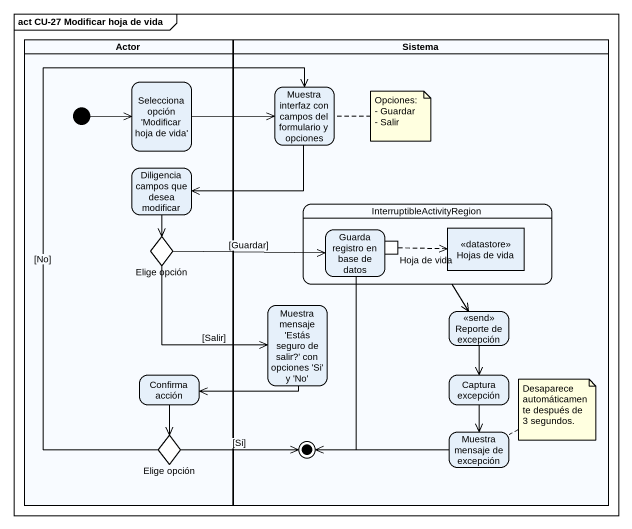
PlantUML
@startuml
mainframe act CU-27 Modificar hoja de vida
hide empty description
state "Actor" as Actor_ <<partition>> {
  state "Selecciona opción 'Modificar hoja de vida'" as Selecciona_opción_Modificar
  state "Diligencia campos que desea modificar" as Diligencia_campos_que_desea
  state "Elige opción" as Elige_opción <<choice>>
  state "Confirma acción" as Confirma_acción
  state "Elige opción" as Elige_opción_2 <<choice>>
  [*] -right-> Selecciona_opción_Modificar
}
state Sistema <<partition>> {
  state "Muestra interfaz con campos del formulario y opciones" as Muestra_interfaz_con_campos
  state InterruptibleActivityRegion {
    state "Guarda registro en base de datos" as Guarda_registro_en_base_de {
      state "Hoja de vida" as Hoja_de_vida <<outputPin>>
    }
    state "Hojas de vida" as Hojas_de_vida <<datastore>>
  }
  state "Muestra mensaje 'Estás seguro de salir?' con opciones 'Si' y 'No'" as Muestra_mensaje_Estás
  state "Reporte de excepción" as Reporte_de_excepción <<send>>
  state "Captura excepción" as Captura_excepción
  state "Muestra mensaje de excepción" as Muestra_mensaje_de_excepción
  state final1 <<end>>
}
Selecciona_opción_Modificar -right-> Muestra_interfaz_con_campos
Muestra_interfaz_con_campos -left-> Diligencia_campos_que_desea
Diligencia_campos_que_desea --> Elige_opción
Elige_opción -right-> Guarda_registro_en_base_de : [Guardar]
Elige_opción --> Muestra_mensaje_Estás : [Salir]
InterruptibleActivityRegion --> Reporte_de_excepción
Guarda_registro_en_base_de --> final1
Hoja_de_vida -right[dashed]-> Hojas_de_vida
Muestra_mensaje_Estás -left-> Confirma_acción
Reporte_de_excepción --> Captura_excepción
Confirma_acción --> Elige_opción_2
Captura_excepción --> Muestra_mensaje_de_excepción
Elige_opción_2 -up-> Muestra_interfaz_con_campos : [No]
Elige_opción_2 -right-> final1 : [Si]
Muestra_mensaje_de_excepción -left-> final1
note right of Muestra_interfaz_con_campos
  Opciones:
  - Guardar
  - Salir
end note
note right of Muestra_mensaje_de_excepción : Desaparece automáticamente después de 3 segundos.
@enduml
